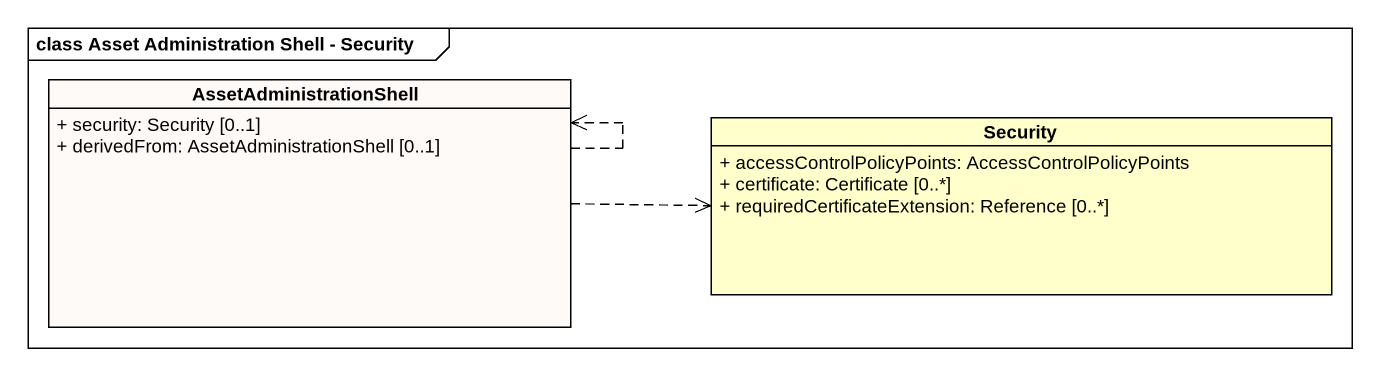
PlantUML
@startuml
mainframe class Asset Administration Shell - Security
hide circle
hide empty members
skinparam classAttributeIconSize 0
class AssetAdministrationShell #FEFAF7 {
  + security: Security [0..1]
  + derivedFrom: AssetAdministrationShell [0..1]
}
class Security {
  + accessControlPolicyPoints: AccessControlPolicyPoints
  + certificate: Certificate [0..*]
  + requiredCertificateExtension: Reference [0..*]
}
AssetAdministrationShell ..> AssetAdministrationShell
AssetAdministrationShell .right.> Security
@enduml
